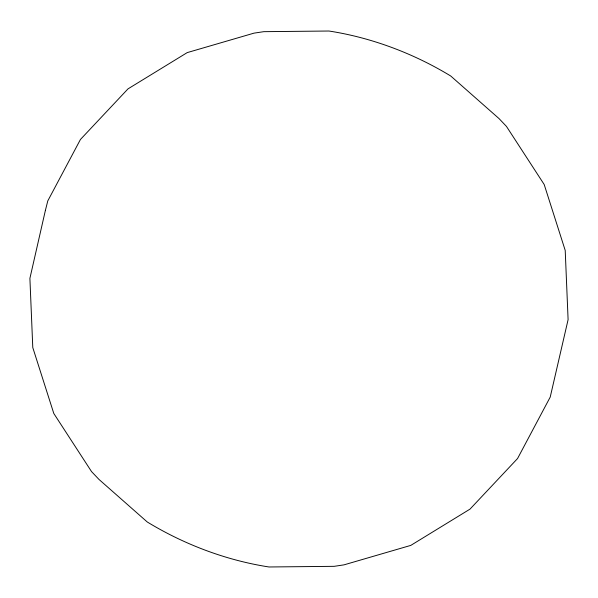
<?xml version="1.0" encoding="UTF-8"?>
<svg xmlns="http://www.w3.org/2000/svg" width="598" height="598" viewBox="0 0 598 598"><rect width="100%" height="100%" fill="white"/><g stroke="black" fill="none" stroke-linecap="round" stroke-linejoin="round"><path stroke-width="0.9" d="M45.358 210.541L29.9 278.354L32.785 347.573L53.805 413.48L91.539 471.59L98.969 479.417L147.258 521.987C184.251 544.494 226.201 560.348 269.025 566.979L334.2 566.328L343.97 564.863L410.796 545.391L470.006 509.122L517.554 458.539L550.22 397.079L568.1 319.646L565.215 250.427L544.195 184.52L506.461 126.41L499.031 118.583L450.743 76.013C413.749 53.506 371.799 37.652 328.975 31.021L263.8 31.672L254.03 33.137L187.204 52.609L127.994 88.878L80.446 139.461L47.78 200.921L45.358 210.541"/></g></svg>
